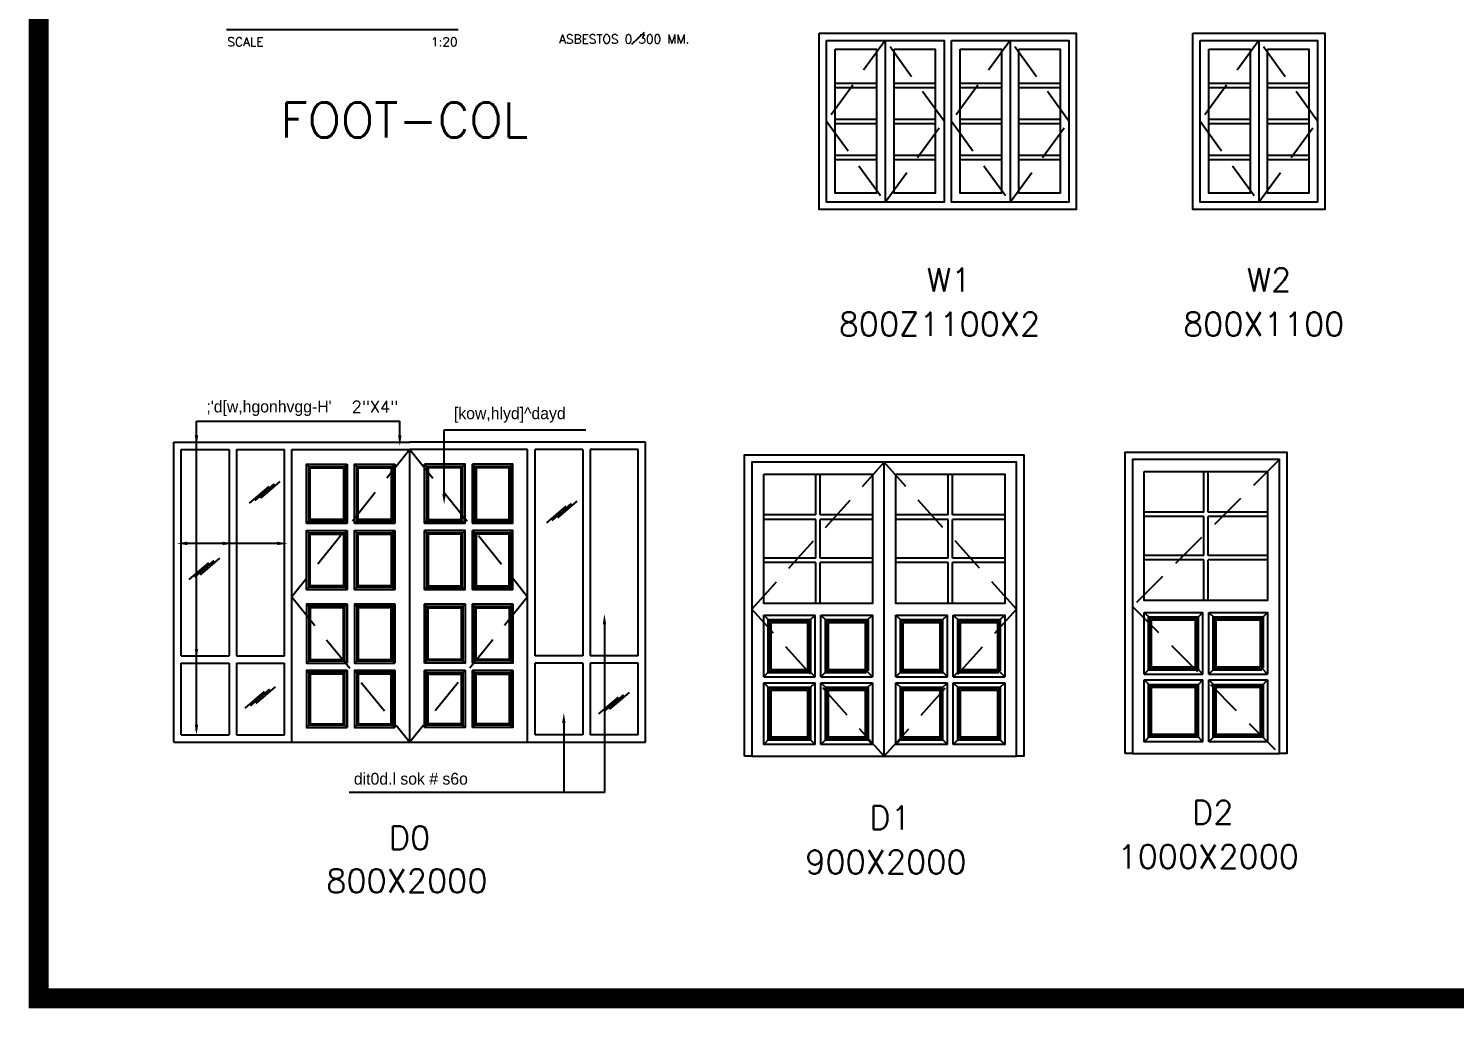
# Model space of a CAD drawing. Header units: inches. Extents: x -2548 to -2391, y 2200 to 2352.
# Drawn here: x -2472.61 to -2462.91, y 2314.17 to 2320.84 of the extents above; entities that cross this region are included whole.
import ezdxf

# ---------------------------------------------------------------- set-up
doc = ezdxf.new("R2010")
doc.units = ezdxf.units.IN
doc.header["$MEASUREMENT"] = 0
doc.linetypes.add('HIDDEN', pattern=[0.375, 0.25, -0.125])
for name, color, linetype in [('1', 7, 'Continuous'), ('19', 4, 'Continuous'), ('2', 2, 'Continuous'), ('BEAMH', 2, 'HIDDEN'), ('DOOR', 9, 'Continuous'), ('LIS', 151, 'Continuous'), ('WALL', 4, 'Continuous')]:
    doc.layers.add(name, color=color, linetype=linetype)
doc.styles.add('GGG', font='THAICU.shx', dxfattribs={"height": 80})
doc.styles.add('ROMANS', font='romans', dxfattribs={"height": 0.1})

msp = doc.modelspace()

# ---------------------------------------------------------------- linework, layer by layer
at = {"layer": '1'}
for p, q in [((-2466.78099, 2320.75813), (-2466.78099, 2319.65813)), ((-2465.93099, 2320.75813), (-2465.93099, 2319.65813)), ((-2464.23928, 2320.75813), (-2464.23928, 2319.65813)), ((-2467.12099, 2320.46813), (-2466.84099, 2320.46813)), ((-2467.12099, 2320.43813), (-2466.84099, 2320.43813)), ((-2466.72099, 2320.46813), (-2466.44099, 2320.46813)), ((-2466.72099, 2320.43813), (-2466.44099, 2320.43813)), ((-2466.27099, 2320.46813), (-2465.99099, 2320.46813)), ((-2466.27099, 2320.43813), (-2465.99099, 2320.43813)), ((-2465.87099, 2320.46813), (-2465.59099, 2320.46813)), ((-2465.87099, 2320.43813), (-2465.59099, 2320.43813)), ((-2464.57928, 2320.46813), (-2464.29928, 2320.46813)), ((-2464.57928, 2320.43813), (-2464.29928, 2320.43813)), ((-2464.17928, 2320.46813), (-2463.89928, 2320.46813)), ((-2464.17928, 2320.43813), (-2463.89928, 2320.43813)), ((-2467.12099, 2320.22313), (-2466.84099, 2320.22313)), ((-2466.72099, 2320.22313), (-2466.44099, 2320.22313)), ((-2466.27099, 2320.22313), (-2465.99099, 2320.22313)), ((-2465.87099, 2320.22313), (-2465.59099, 2320.22313)), ((-2464.57928, 2320.22313), (-2464.29928, 2320.22313)), ((-2464.17928, 2320.22313), (-2463.89928, 2320.22313)), ((-2467.12099, 2320.19313), (-2466.84099, 2320.19313)), ((-2466.72099, 2320.19313), (-2466.44099, 2320.19313)), ((-2466.27099, 2320.19313), (-2465.99099, 2320.19313)), ((-2465.87099, 2320.19313), (-2465.59099, 2320.19313)), ((-2464.57928, 2320.19313), (-2464.29928, 2320.19313)), ((-2464.17928, 2320.19313), (-2463.89928, 2320.19313)), ((-2467.12099, 2319.97813), (-2466.84099, 2319.97813)), ((-2467.12099, 2319.94813), (-2466.84099, 2319.94813)), ((-2466.72099, 2319.97813), (-2466.44099, 2319.97813)), ((-2466.72099, 2319.94813), (-2466.44099, 2319.94813)), ((-2466.27099, 2319.97813), (-2465.99099, 2319.97813)), ((-2466.27099, 2319.94813), (-2465.99099, 2319.94813)), ((-2465.87099, 2319.97813), (-2465.59099, 2319.97813)), ((-2465.87099, 2319.94813), (-2465.59099, 2319.94813)), ((-2464.57928, 2319.97813), (-2464.29928, 2319.97813)), ((-2464.57928, 2319.94813), (-2464.29928, 2319.94813)), ((-2464.17928, 2319.97813), (-2463.89928, 2319.97813)), ((-2464.17928, 2319.94813), (-2463.89928, 2319.94813)), ((-2466.78811, 2315.88683), (-2466.78811, 2317.88683)), ((-2467.25311, 2317.52849), (-2467.25311, 2317.80683)), ((-2467.22311, 2317.52849), (-2467.22311, 2317.80683)), ((-2466.35311, 2317.52849), (-2466.35311, 2317.80683)), ((-2466.32311, 2317.52849), (-2466.32311, 2317.80683)), ((-2464.61456, 2317.54705), (-2464.61456, 2317.82539)), ((-2464.58456, 2317.54705), (-2464.58456, 2317.82539)), ((-2467.25311, 2317.52849), (-2467.60811, 2317.52849)), ((-2467.25311, 2317.49849), (-2467.60811, 2317.49849)), ((-2467.25311, 2317.23516), (-2467.25311, 2317.49849)), ((-2466.86811, 2317.52849), (-2467.22311, 2317.52849)), ((-2466.86811, 2317.49849), (-2467.22311, 2317.49849)), ((-2467.22311, 2317.23516), (-2467.22311, 2317.49849)), ((-2466.35311, 2317.52849), (-2466.70811, 2317.52849)), ((-2466.35311, 2317.49849), (-2466.70811, 2317.49849)), ((-2466.35311, 2317.23516), (-2466.35311, 2317.49849)), ((-2465.96811, 2317.52849), (-2466.32311, 2317.52849)), ((-2465.96811, 2317.49849), (-2466.32311, 2317.49849)), ((-2466.32311, 2317.23516), (-2466.32311, 2317.49849)), ((-2464.61456, 2317.54705), (-2465.01956, 2317.54705)), ((-2464.61456, 2317.51705), (-2465.01956, 2317.51705)), ((-2464.61456, 2317.25372), (-2464.61456, 2317.51705)), ((-2464.17956, 2317.54705), (-2464.58456, 2317.54705)), ((-2464.17956, 2317.51705), (-2464.58456, 2317.51705)), ((-2464.58456, 2317.25372), (-2464.58456, 2317.51705)), ((-2467.25311, 2317.23516), (-2467.60811, 2317.23516)), ((-2467.25311, 2317.20516), (-2467.60811, 2317.20516)), ((-2467.25311, 2316.92683), (-2467.25311, 2317.20516)), ((-2466.86811, 2317.23516), (-2467.22311, 2317.23516)), ((-2466.86811, 2317.20516), (-2467.22311, 2317.20516)), ((-2467.22311, 2316.92683), (-2467.22311, 2317.20516)), ((-2466.35311, 2317.23516), (-2466.70811, 2317.23516)), ((-2466.35311, 2317.20516), (-2466.70811, 2317.20516)), ((-2466.35311, 2316.92683), (-2466.35311, 2317.20516)), ((-2465.96811, 2317.23516), (-2466.32311, 2317.23516)), ((-2466.32311, 2316.92683), (-2466.32311, 2317.20516)), ((-2465.96811, 2317.20516), (-2466.32311, 2317.20516)), ((-2464.61456, 2317.25372), (-2465.01956, 2317.25372)), ((-2464.61456, 2317.22372), (-2465.01956, 2317.22372)), ((-2464.61456, 2316.94539), (-2464.61456, 2317.22372)), ((-2464.17956, 2317.25372), (-2464.58456, 2317.25372)), ((-2464.17956, 2317.22372), (-2464.58456, 2317.22372)), ((-2464.58456, 2316.94539), (-2464.58456, 2317.22372)), ((-2467.60811, 2316.84683), (-2467.56811, 2316.80683)), ((-2467.25811, 2316.84683), (-2467.29811, 2316.80683)), ((-2467.28811, 2316.45683), (-2467.28811, 2316.81683)), ((-2467.25811, 2316.42683), (-2467.25811, 2316.84683)), ((-2467.21811, 2316.42683), (-2467.21811, 2316.84683)), ((-2467.21811, 2316.84683), (-2467.17811, 2316.80683)), ((-2467.18811, 2316.45683), (-2467.18811, 2316.81683)), ((-2466.86811, 2316.84683), (-2466.90811, 2316.80683)), ((-2466.70811, 2316.84683), (-2466.66811, 2316.80683)), ((-2466.35811, 2316.84683), (-2466.39811, 2316.80683)), ((-2466.38811, 2316.45683), (-2466.38811, 2316.81683)), ((-2466.35811, 2316.42683), (-2466.35811, 2316.84683)), ((-2466.31811, 2316.42683), (-2466.31811, 2316.84683)), ((-2466.31811, 2316.84683), (-2466.27811, 2316.80683)), ((-2466.28811, 2316.45683), (-2466.28811, 2316.81683)), ((-2465.96811, 2316.84683), (-2466.00811, 2316.80683)), ((-2465.01956, 2316.86539), (-2464.97956, 2316.82539)), ((-2464.61956, 2316.86539), (-2464.65956, 2316.82539)), ((-2464.65956, 2316.48539), (-2464.65956, 2316.82539)), ((-2464.64956, 2316.47539), (-2464.64956, 2316.83539)), ((-2464.61956, 2316.44539), (-2464.61956, 2316.86539)), ((-2464.57956, 2316.86539), (-2464.53956, 2316.82539)), ((-2464.57956, 2316.44539), (-2464.57956, 2316.86539)), ((-2464.54956, 2316.47539), (-2464.54956, 2316.83539)), ((-2464.53956, 2316.48539), (-2464.53956, 2316.82539)), ((-2464.17956, 2316.86539), (-2464.21956, 2316.82539)), ((-2467.30811, 2316.47683), (-2467.30811, 2316.79683)), ((-2467.29811, 2316.46683), (-2467.29811, 2316.80683)), ((-2467.17811, 2316.46683), (-2467.17811, 2316.80683)), ((-2467.16811, 2316.47683), (-2467.16811, 2316.79683)), ((-2466.40811, 2316.47683), (-2466.40811, 2316.79683)), ((-2466.39811, 2316.46683), (-2466.39811, 2316.80683)), ((-2466.27811, 2316.46683), (-2466.27811, 2316.80683)), ((-2466.26811, 2316.47683), (-2466.26811, 2316.79683)), ((-2464.66956, 2316.49539), (-2464.66956, 2316.81539)), ((-2464.52956, 2316.49539), (-2464.52956, 2316.81539)), ((-2467.60811, 2316.42683), (-2467.56811, 2316.46683)), ((-2467.57811, 2316.45683), (-2467.28811, 2316.45683)), ((-2467.56811, 2316.46683), (-2467.29811, 2316.46683)), ((-2467.55811, 2316.47683), (-2467.30811, 2316.47683)), ((-2467.25811, 2316.42683), (-2467.29811, 2316.46683)), ((-2467.21811, 2316.42683), (-2467.17811, 2316.46683)), ((-2467.18811, 2316.45683), (-2466.90811, 2316.45683)), ((-2467.17811, 2316.46683), (-2466.90811, 2316.46683)), ((-2467.16811, 2316.47683), (-2466.91811, 2316.47683)), ((-2466.86811, 2316.42683), (-2466.90811, 2316.46683)), ((-2466.70811, 2316.42683), (-2466.66811, 2316.46683)), ((-2466.67811, 2316.45683), (-2466.38811, 2316.45683)), ((-2466.66811, 2316.46683), (-2466.39811, 2316.46683)), ((-2466.65811, 2316.47683), (-2466.40811, 2316.47683)), ((-2466.35811, 2316.42683), (-2466.39811, 2316.46683)), ((-2466.31811, 2316.42683), (-2466.27811, 2316.46683)), ((-2466.28811, 2316.45683), (-2466.00811, 2316.45683)), ((-2466.27811, 2316.46683), (-2466.00811, 2316.46683)), ((-2466.26811, 2316.47683), (-2466.01811, 2316.47683)), ((-2465.96811, 2316.42683), (-2466.00811, 2316.46683)), ((-2465.01956, 2316.44539), (-2464.97956, 2316.48539)), ((-2465.01956, 2316.44539), (-2464.61956, 2316.44539)), ((-2464.98956, 2316.47539), (-2464.64956, 2316.47539)), ((-2464.97956, 2316.48539), (-2464.65956, 2316.48539)), ((-2464.96956, 2316.49539), (-2464.66956, 2316.49539)), ((-2464.61956, 2316.44539), (-2464.65956, 2316.48539)), ((-2464.57956, 2316.44539), (-2464.53956, 2316.48539)), ((-2464.57956, 2316.44539), (-2464.17956, 2316.44539)), ((-2464.54956, 2316.47539), (-2464.21956, 2316.47539)), ((-2464.53956, 2316.48539), (-2464.21956, 2316.48539)), ((-2464.52956, 2316.49539), (-2464.22956, 2316.49539)), ((-2464.17956, 2316.44539), (-2464.21956, 2316.48539)), ((-2467.60811, 2316.42683), (-2467.25811, 2316.42683)), ((-2467.60811, 2316.38683), (-2467.56811, 2316.34683)), ((-2467.60811, 2316.38683), (-2467.25811, 2316.38683)), ((-2467.57811, 2316.35683), (-2467.28811, 2316.35683)), ((-2467.56811, 2316.34683), (-2467.29811, 2316.34683)), ((-2467.55811, 2316.33683), (-2467.30811, 2316.33683)), ((-2467.30811, 2316.01683), (-2467.30811, 2316.33683)), ((-2467.25811, 2316.38683), (-2467.29811, 2316.34683)), ((-2467.29811, 2316.00683), (-2467.29811, 2316.34683)), ((-2467.28811, 2315.99683), (-2467.28811, 2316.35683)), ((-2467.25811, 2315.96683), (-2467.25811, 2316.38683)), ((-2467.21811, 2316.42683), (-2466.86811, 2316.42683)), ((-2467.21811, 2316.38683), (-2467.17811, 2316.34683)), ((-2467.21811, 2315.96683), (-2467.21811, 2316.38683)), ((-2467.21811, 2316.38683), (-2466.86811, 2316.38683)), ((-2467.18811, 2315.99683), (-2467.18811, 2316.35683)), ((-2467.18811, 2316.35683), (-2466.89811, 2316.35683)), ((-2467.17811, 2316.00683), (-2467.17811, 2316.34683)), ((-2467.17811, 2316.34683), (-2466.90811, 2316.34683)), ((-2467.16811, 2316.01683), (-2467.16811, 2316.33683)), ((-2467.16811, 2316.33683), (-2466.91811, 2316.33683)), ((-2466.86811, 2316.38683), (-2466.90811, 2316.34683)), ((-2466.70811, 2316.42683), (-2466.35811, 2316.42683)), ((-2466.70811, 2316.38683), (-2466.35811, 2316.38683)), ((-2466.70811, 2316.38683), (-2466.66811, 2316.34683)), ((-2466.67811, 2316.35683), (-2466.38811, 2316.35683)), ((-2466.66811, 2316.34683), (-2466.39811, 2316.34683)), ((-2466.65811, 2316.33683), (-2466.40811, 2316.33683)), ((-2466.40811, 2316.01683), (-2466.40811, 2316.33683)), ((-2466.35811, 2316.38683), (-2466.39811, 2316.34683)), ((-2466.39811, 2316.00683), (-2466.39811, 2316.34683)), ((-2466.38811, 2315.99683), (-2466.38811, 2316.35683)), ((-2466.35811, 2315.96683), (-2466.35811, 2316.38683)), ((-2466.31811, 2316.42683), (-2465.96811, 2316.42683)), ((-2466.31811, 2315.96683), (-2466.31811, 2316.38683)), ((-2466.31811, 2316.38683), (-2465.96811, 2316.38683)), ((-2466.31811, 2316.38683), (-2466.27811, 2316.34683)), ((-2466.28811, 2315.99683), (-2466.28811, 2316.35683)), ((-2466.28811, 2316.35683), (-2465.99811, 2316.35683)), ((-2466.27811, 2316.34683), (-2466.00811, 2316.34683)), ((-2466.27811, 2316.00683), (-2466.27811, 2316.34683)), ((-2466.26811, 2316.33683), (-2466.01811, 2316.33683)), ((-2466.26811, 2316.01683), (-2466.26811, 2316.33683)), ((-2465.96811, 2316.38683), (-2466.00811, 2316.34683)), ((-2465.01956, 2316.40539), (-2464.97956, 2316.36539)), ((-2465.01956, 2316.40539), (-2464.61956, 2316.40539)), ((-2464.98956, 2316.37539), (-2464.64956, 2316.37539)), ((-2464.97956, 2316.36539), (-2464.65956, 2316.36539)), ((-2464.96956, 2316.35539), (-2464.66956, 2316.35539)), ((-2464.66956, 2316.03539), (-2464.66956, 2316.35539)), ((-2464.61956, 2316.40539), (-2464.65956, 2316.36539)), ((-2464.65956, 2316.02539), (-2464.65956, 2316.36539)), ((-2464.64956, 2316.01539), (-2464.64956, 2316.37539)), ((-2464.61956, 2315.98539), (-2464.61956, 2316.40539)), ((-2464.57956, 2316.40539), (-2464.17956, 2316.40539)), ((-2464.57956, 2316.40539), (-2464.53956, 2316.36539)), ((-2464.57956, 2315.98539), (-2464.57956, 2316.40539)), ((-2464.54956, 2316.37539), (-2464.20956, 2316.37539)), ((-2464.54956, 2316.01539), (-2464.54956, 2316.37539)), ((-2464.53956, 2316.36539), (-2464.21956, 2316.36539)), ((-2464.53956, 2316.02539), (-2464.53956, 2316.36539)), ((-2464.52956, 2316.35539), (-2464.22956, 2316.35539)), ((-2464.52956, 2316.03539), (-2464.52956, 2316.35539)), ((-2464.17956, 2316.40539), (-2464.21956, 2316.36539)), ((-2471.62055, 2315.98252), (-2468.4116, 2315.98252)), ((-2467.60811, 2315.96683), (-2467.56811, 2316.00683)), ((-2467.25811, 2315.96683), (-2467.29811, 2316.00683)), ((-2467.21811, 2315.96683), (-2467.17811, 2316.00683)), ((-2466.86811, 2315.96683), (-2466.90811, 2316.00683)), ((-2466.70811, 2315.96683), (-2466.66811, 2316.00683)), ((-2466.35811, 2315.96683), (-2466.39811, 2316.00683)), ((-2466.31811, 2315.96683), (-2466.27811, 2316.00683)), ((-2465.96811, 2315.96683), (-2466.00811, 2316.00683)), ((-2465.01956, 2315.98539), (-2464.97956, 2316.02539)), ((-2464.61956, 2315.98539), (-2464.65956, 2316.02539)), ((-2464.57956, 2315.98539), (-2464.53956, 2316.02539)), ((-2464.17956, 2315.98539), (-2464.21956, 2316.02539)), ((-2467.68811, 2315.88683), (-2465.88811, 2315.88683)), ((-2465.09956, 2315.90539), (-2464.09956, 2315.90539))]:
    msp.add_line(p, q, dxfattribs=at)
at = {"layer": '1', "linetype": 'HIDDEN'}
for points in [[(-2466.78099, 2320.75813), (-2467.18099, 2320.20813), (-2466.78099, 2319.65813), (-2466.38099, 2320.20813)], [(-2465.93099, 2320.75813), (-2466.33099, 2320.20813), (-2465.93099, 2319.65813), (-2465.53099, 2320.20813)], [(-2464.23928, 2320.75813), (-2464.63928, 2320.20813), (-2464.23928, 2319.65813), (-2463.83928, 2320.20813)]]:
    msp.add_lwpolyline(points, close=True, dxfattribs=at)
at = {"layer": '1'}
for points in [[(-2467.12099, 2320.69813), (-2466.84099, 2320.69813), (-2466.84099, 2319.71813), (-2467.12099, 2319.71813)], [(-2466.72099, 2320.69813), (-2466.44099, 2320.69813), (-2466.44099, 2319.71813), (-2466.72099, 2319.71813)], [(-2466.27099, 2320.69813), (-2465.99099, 2320.69813), (-2465.99099, 2319.71813), (-2466.27099, 2319.71813)], [(-2465.87099, 2320.69813), (-2465.59099, 2320.69813), (-2465.59099, 2319.71813), (-2465.87099, 2319.71813)], [(-2464.57928, 2320.69813), (-2464.29928, 2320.69813), (-2464.29928, 2319.71813), (-2464.57928, 2319.71813)], [(-2464.17928, 2320.69813), (-2463.89928, 2320.69813), (-2463.89928, 2319.71813), (-2464.17928, 2319.71813)], [(-2467.60811, 2317.80683), (-2466.86811, 2317.80683), (-2466.86811, 2316.92683), (-2467.60811, 2316.92683)], [(-2466.70811, 2317.80683), (-2465.96811, 2317.80683), (-2465.96811, 2316.92683), (-2466.70811, 2316.92683)], [(-2465.01956, 2317.82539), (-2464.17956, 2317.82539), (-2464.17956, 2316.94539), (-2465.01956, 2316.94539)]]:
    msp.add_lwpolyline(points, close=True, dxfattribs=at)
at = {"layer": '1', "linetype": 'HIDDEN'}
for points in [[(-2466.78811, 2315.88683), (-2467.68811, 2316.88683), (-2466.78811, 2317.88683)], [(-2466.78811, 2315.88683), (-2465.88811, 2316.88683), (-2466.78811, 2317.88683)], [(-2464.09956, 2317.90539), (-2465.09956, 2316.90539), (-2464.09956, 2315.90539)]]:
    msp.add_lwpolyline(points, dxfattribs=at)
at = {"layer": '1'}
for points in [[(-2467.60811, 2316.42683), (-2467.60811, 2316.84683)], [(-2467.60811, 2316.84683), (-2467.25811, 2316.84683)], [(-2467.57811, 2316.45683), (-2467.57811, 2316.81683)], [(-2467.57811, 2316.81683), (-2467.28811, 2316.81683)], [(-2467.21811, 2316.84683), (-2466.86811, 2316.84683), (-2466.86811, 2316.42683)], [(-2467.18811, 2316.81683), (-2466.89811, 2316.81683), (-2466.89811, 2316.46683)], [(-2466.70811, 2316.84683), (-2466.35811, 2316.84683)], [(-2466.70811, 2316.42683), (-2466.70811, 2316.84683)], [(-2466.67811, 2316.81683), (-2466.38811, 2316.81683)], [(-2466.67811, 2316.45683), (-2466.67811, 2316.81683)], [(-2466.31811, 2316.84683), (-2465.96811, 2316.84683), (-2465.96811, 2316.42683)], [(-2466.28811, 2316.81683), (-2465.99811, 2316.81683), (-2465.99811, 2316.46683)], [(-2465.01956, 2316.44539), (-2465.01956, 2316.86539)], [(-2465.01956, 2316.86539), (-2464.61956, 2316.86539)], [(-2464.98956, 2316.47539), (-2464.98956, 2316.83539)], [(-2464.98956, 2316.83539), (-2464.64956, 2316.83539)], [(-2464.97956, 2316.48539), (-2464.97956, 2316.82539)], [(-2464.97956, 2316.82539), (-2464.65956, 2316.82539)], [(-2464.57956, 2316.86539), (-2464.17956, 2316.86539), (-2464.17956, 2316.44539)], [(-2464.54956, 2316.83539), (-2464.20956, 2316.83539), (-2464.20956, 2316.48539)], [(-2464.53956, 2316.82539), (-2464.21956, 2316.82539), (-2464.21956, 2316.48539)], [(-2467.56811, 2316.46683), (-2467.56811, 2316.80683)], [(-2467.56811, 2316.80683), (-2467.29811, 2316.80683)], [(-2467.55811, 2316.47683), (-2467.55811, 2316.79683)], [(-2467.55811, 2316.79683), (-2467.30811, 2316.79683)], [(-2467.17811, 2316.80683), (-2466.90811, 2316.80683), (-2466.90811, 2316.46683)], [(-2467.16811, 2316.79683), (-2466.91811, 2316.79683), (-2466.91811, 2316.47683)], [(-2466.66811, 2316.80683), (-2466.39811, 2316.80683)], [(-2466.66811, 2316.46683), (-2466.66811, 2316.80683)], [(-2466.65811, 2316.79683), (-2466.40811, 2316.79683)], [(-2466.65811, 2316.47683), (-2466.65811, 2316.79683)], [(-2466.27811, 2316.80683), (-2466.00811, 2316.80683), (-2466.00811, 2316.46683)], [(-2466.26811, 2316.79683), (-2466.01811, 2316.79683), (-2466.01811, 2316.47683)], [(-2464.96956, 2316.81539), (-2464.66956, 2316.81539)], [(-2464.96956, 2316.49539), (-2464.96956, 2316.81539)], [(-2464.52956, 2316.81539), (-2464.22956, 2316.81539), (-2464.22956, 2316.49539)], [(-2467.25811, 2315.96683), (-2467.60811, 2315.96683), (-2467.60811, 2316.38683)], [(-2467.28811, 2315.99683), (-2467.57811, 2315.99683), (-2467.57811, 2316.35683)], [(-2467.29811, 2316.00683), (-2467.56811, 2316.00683), (-2467.56811, 2316.34683)], [(-2467.30811, 2316.01683), (-2467.55811, 2316.01683), (-2467.55811, 2316.33683)], [(-2466.86811, 2316.38683), (-2466.86811, 2315.96683), (-2467.21811, 2315.96683)], [(-2466.89811, 2316.35683), (-2466.89811, 2315.99683), (-2467.18811, 2315.99683)], [(-2466.90811, 2316.34683), (-2466.90811, 2316.00683), (-2467.17811, 2316.00683)], [(-2466.91811, 2316.33683), (-2466.91811, 2316.01683), (-2467.16811, 2316.01683)], [(-2466.35811, 2315.96683), (-2466.70811, 2315.96683), (-2466.70811, 2316.38683)], [(-2466.38811, 2315.99683), (-2466.67811, 2315.99683), (-2466.67811, 2316.35683)], [(-2466.39811, 2316.00683), (-2466.66811, 2316.00683), (-2466.66811, 2316.34683)], [(-2466.40811, 2316.01683), (-2466.65811, 2316.01683), (-2466.65811, 2316.33683)], [(-2465.96811, 2316.38683), (-2465.96811, 2315.96683), (-2466.31811, 2315.96683)], [(-2465.99811, 2316.35683), (-2465.99811, 2315.99683), (-2466.28811, 2315.99683)], [(-2466.00811, 2316.34683), (-2466.00811, 2316.00683), (-2466.27811, 2316.00683)], [(-2466.01811, 2316.33683), (-2466.01811, 2316.01683), (-2466.26811, 2316.01683)], [(-2464.61956, 2315.98539), (-2465.01956, 2315.98539), (-2465.01956, 2316.40539)], [(-2464.64956, 2316.01539), (-2464.98956, 2316.01539), (-2464.98956, 2316.37539)], [(-2464.65956, 2316.02539), (-2464.97956, 2316.02539), (-2464.97956, 2316.36539)], [(-2464.66956, 2316.03539), (-2464.96956, 2316.03539), (-2464.96956, 2316.35539)], [(-2464.17956, 2316.40539), (-2464.17956, 2315.98539), (-2464.57956, 2315.98539)], [(-2464.20956, 2316.37539), (-2464.20956, 2316.01539), (-2464.54956, 2316.01539)], [(-2464.21956, 2316.36539), (-2464.21956, 2316.02539), (-2464.53956, 2316.02539)], [(-2464.22956, 2316.35539), (-2464.22956, 2316.03539), (-2464.52956, 2316.03539)]]:
    msp.add_lwpolyline(points, dxfattribs=at)
at = {"layer": '2'}
for points in [[(-2467.23099, 2320.80813), (-2465.48099, 2320.80813), (-2465.48099, 2319.60813), (-2467.23099, 2319.60813)], [(-2464.68928, 2320.80813), (-2463.78928, 2320.80813), (-2463.78928, 2319.60813), (-2464.68928, 2319.60813)], [(-2467.18099, 2320.75813), (-2466.38099, 2320.75813), (-2466.38099, 2319.65813), (-2467.18099, 2319.65813)], [(-2466.33099, 2320.75813), (-2465.53099, 2320.75813), (-2465.53099, 2319.65813), (-2466.33099, 2319.65813)], [(-2464.63928, 2320.75813), (-2463.83928, 2320.75813), (-2463.83928, 2319.65813), (-2464.63928, 2319.65813)], [(-2467.73811, 2315.88683), (-2467.73811, 2317.93683), (-2465.83811, 2317.93683), (-2465.83811, 2315.88683), (-2465.88811, 2315.88683), (-2465.88811, 2317.88683), (-2467.68811, 2317.88683), (-2467.68811, 2315.88683)], [(-2465.14956, 2315.90539), (-2465.14956, 2317.95539), (-2464.04956, 2317.95539), (-2464.04956, 2315.90539), (-2464.09956, 2315.90539), (-2464.09956, 2317.90539), (-2465.09956, 2317.90539), (-2465.09956, 2315.90539)]]:
    msp.add_lwpolyline(points, close=True, dxfattribs=at)
for points in [[(-2471.62055, 2318.02371), (-2470.01608, 2318.02371)], [(-2471.62055, 2315.98252), (-2471.62055, 2318.02371)], [(-2468.4116, 2318.02371), (-2470.01608, 2318.02371)], [(-2468.4116, 2315.98252), (-2468.4116, 2318.02371)], [(-2471.57041, 2317.97357), (-2471.2445, 2317.97357)], [(-2471.57041, 2316.56965), (-2471.57041, 2317.97357)], [(-2471.2445, 2317.97357), (-2471.2445, 2316.56965)], [(-2471.19436, 2317.97357), (-2470.86845, 2317.97357)], [(-2471.19436, 2317.97357), (-2471.19436, 2316.56965)], [(-2470.86845, 2316.56965), (-2470.86845, 2317.97357)], [(-2470.81831, 2317.97357), (-2470.01608, 2317.97357)], [(-2470.81831, 2315.98252), (-2470.81831, 2317.97357)], [(-2469.21384, 2317.97357), (-2470.01608, 2317.97357)], [(-2469.21384, 2315.98252), (-2469.21384, 2317.97357)], [(-2468.83779, 2317.97357), (-2469.1637, 2317.97357)], [(-2469.1637, 2316.56965), (-2469.1637, 2317.97357)], [(-2468.83779, 2317.97357), (-2468.83779, 2316.56965)], [(-2468.46174, 2317.97357), (-2468.78765, 2317.97357)], [(-2468.78765, 2317.97357), (-2468.78765, 2316.56965)], [(-2468.46174, 2316.56965), (-2468.46174, 2317.97357)], [(-2471.57041, 2316.56965), (-2471.2445, 2316.56965)], [(-2471.19436, 2316.56965), (-2470.86845, 2316.56965)], [(-2468.83779, 2316.56965), (-2469.1637, 2316.56965)], [(-2468.46174, 2316.56965), (-2468.78765, 2316.56965)], [(-2471.57041, 2316.51951), (-2471.2445, 2316.51951)], [(-2471.57041, 2316.03252), (-2471.57041, 2316.51951)], [(-2471.2445, 2316.51951), (-2471.2445, 2316.03252)], [(-2471.19436, 2316.51951), (-2470.86845, 2316.51951)], [(-2471.19436, 2316.51951), (-2471.19436, 2316.03252)], [(-2470.86845, 2316.03252), (-2470.86845, 2316.51951)], [(-2468.83779, 2316.51951), (-2469.1637, 2316.51951)], [(-2469.1637, 2316.03252), (-2469.1637, 2316.51951)], [(-2468.83779, 2316.51951), (-2468.83779, 2316.03252)], [(-2468.78765, 2316.51951), (-2468.78765, 2316.03252)], [(-2468.46174, 2316.51951), (-2468.78765, 2316.51951)], [(-2468.46174, 2316.03252), (-2468.46174, 2316.51951)], [(-2471.57041, 2316.03252), (-2471.2445, 2316.03252)], [(-2471.19436, 2316.03252), (-2470.86845, 2316.03252)], [(-2468.83779, 2316.03252), (-2469.1637, 2316.03252)], [(-2468.46174, 2316.03252), (-2468.78765, 2316.03252)]]:
    msp.add_lwpolyline(points, dxfattribs=at)
at = {"layer": 'BEAMH', "color": 8}
for points in [[(-2470.01608, 2317.97357), (-2470.81831, 2316.97077), (-2470.01608, 2315.98252)], [(-2470.01608, 2317.97357), (-2469.21384, 2316.97077), (-2470.01608, 2315.98252)]]:
    msp.add_lwpolyline(points, dxfattribs=at)
at = {"layer": 'DOOR', "color": 8}
for p, q in [((-2471.46688, 2318.16634), (-2470.08359, 2318.16634)), ((-2471.46688, 2316.05951), (-2471.46688, 2318.16634)), ((-2470.08359, 2318.06946), (-2470.08359, 2318.16634)), ((-2469.7821, 2317.67076), (-2469.7821, 2318.10863)), ((-2469.7821, 2318.10863), (-2468.81853, 2318.10863)), ((-2470.91637, 2317.33471), (-2471.57216, 2317.33471)), ((-2468.69143, 2316.78456), (-2468.69143, 2315.64002)), ((-2468.96794, 2316.11143), (-2468.96794, 2315.64002)), ((-2468.69143, 2315.64002), (-2470.42848, 2315.64002))]:
    msp.add_line(p, q, dxfattribs=at)
for points in [[(-2470.01608, 2315.98252), (-2470.01608, 2317.97357)], [(-2470.01608, 2315.98252), (-2470.01608, 2317.97357)], [(-2470.71803, 2317.87329), (-2470.44227, 2317.87329)], [(-2470.71803, 2317.47217), (-2470.71803, 2317.87329)], [(-2470.69296, 2317.84822), (-2470.71803, 2317.87329)], [(-2470.71803, 2317.47217), (-2470.71803, 2317.87329)], [(-2470.71803, 2317.87329), (-2470.44227, 2317.87329)], [(-2470.46734, 2317.84822), (-2470.44227, 2317.87329)], [(-2470.44227, 2317.47217), (-2470.44227, 2317.87329)], [(-2470.44227, 2317.47217), (-2470.44227, 2317.87329)], [(-2470.39213, 2317.87329), (-2470.11636, 2317.87329)], [(-2470.36706, 2317.84822), (-2470.39213, 2317.87329)], [(-2470.39213, 2317.87329), (-2470.11636, 2317.87329)], [(-2470.39213, 2317.47217), (-2470.39213, 2317.87329)], [(-2470.39213, 2317.47217), (-2470.39213, 2317.87329)], [(-2470.14143, 2317.84822), (-2470.11636, 2317.87329)], [(-2470.11636, 2317.47217), (-2470.11636, 2317.87329)], [(-2470.11636, 2317.47217), (-2470.11636, 2317.87329)], [(-2469.9158, 2317.47217), (-2469.9158, 2317.87329)], [(-2469.9158, 2317.47217), (-2469.9158, 2317.87329)], [(-2469.64003, 2317.87329), (-2469.9158, 2317.87329)], [(-2469.89073, 2317.84822), (-2469.9158, 2317.87329)], [(-2469.64003, 2317.87329), (-2469.9158, 2317.87329)], [(-2469.6651, 2317.84822), (-2469.64003, 2317.87329)], [(-2469.64003, 2317.47217), (-2469.64003, 2317.87329)], [(-2469.64003, 2317.47217), (-2469.64003, 2317.87329)], [(-2469.58989, 2317.47217), (-2469.58989, 2317.87329)], [(-2469.58989, 2317.47217), (-2469.58989, 2317.87329)], [(-2469.56482, 2317.84822), (-2469.58989, 2317.87329)], [(-2469.31412, 2317.87329), (-2469.58989, 2317.87329)], [(-2469.31412, 2317.87329), (-2469.58989, 2317.87329)], [(-2469.33919, 2317.84822), (-2469.31412, 2317.87329)], [(-2469.31412, 2317.47217), (-2469.31412, 2317.87329)], [(-2469.31412, 2317.47217), (-2469.31412, 2317.87329)], [(-2471.10523, 2317.60967), (-2470.97261, 2317.72327)], [(-2471.0684, 2317.62603), (-2470.93578, 2317.73963)], [(-2471.0302, 2317.64239), (-2470.89758, 2317.75599)], [(-2469.04755, 2317.49192), (-2468.91494, 2317.60552)], [(-2469.00935, 2317.50828), (-2468.87674, 2317.62188)], [(-2470.69296, 2317.49724), (-2470.71803, 2317.47217)], [(-2470.46734, 2317.49724), (-2470.44227, 2317.47217)], [(-2470.36706, 2317.49724), (-2470.39213, 2317.47217)], [(-2470.14143, 2317.49724), (-2470.11636, 2317.47217)], [(-2469.89073, 2317.49724), (-2469.9158, 2317.47217)], [(-2469.6651, 2317.49724), (-2469.64003, 2317.47217)], [(-2469.56482, 2317.49724), (-2469.58989, 2317.47217)], [(-2469.33919, 2317.49724), (-2469.31412, 2317.47217)], [(-2469.08439, 2317.47556), (-2468.95177, 2317.58916)], [(-2470.71803, 2317.47217), (-2470.44227, 2317.47217)], [(-2470.71803, 2317.47217), (-2470.44227, 2317.47217)], [(-2470.71803, 2317.42203), (-2470.44227, 2317.42203)], [(-2470.71803, 2317.02091), (-2470.71803, 2317.42203)], [(-2470.69296, 2317.39696), (-2470.71803, 2317.42203)], [(-2470.46734, 2317.39696), (-2470.44227, 2317.42203)], [(-2470.44227, 2317.02091), (-2470.44227, 2317.42203)], [(-2470.39213, 2317.47217), (-2470.11636, 2317.47217)], [(-2470.39213, 2317.47217), (-2470.11636, 2317.47217)], [(-2470.39213, 2317.42203), (-2470.11636, 2317.42203)], [(-2470.39213, 2317.42203), (-2470.11636, 2317.42203)], [(-2470.36706, 2317.39696), (-2470.39213, 2317.42203)], [(-2470.39213, 2317.02091), (-2470.39213, 2317.42203)], [(-2470.39213, 2317.02091), (-2470.39213, 2317.42203)], [(-2470.14143, 2317.39696), (-2470.11636, 2317.42203)], [(-2470.11636, 2317.02091), (-2470.11636, 2317.42203)], [(-2470.11636, 2317.02091), (-2470.11636, 2317.42203)], [(-2469.64003, 2317.47217), (-2469.9158, 2317.47217)], [(-2469.64003, 2317.47217), (-2469.9158, 2317.47217)], [(-2469.64003, 2317.42203), (-2469.9158, 2317.42203)], [(-2469.64003, 2317.42203), (-2469.9158, 2317.42203)], [(-2469.89073, 2317.39696), (-2469.9158, 2317.42203)], [(-2469.9158, 2317.02091), (-2469.9158, 2317.42203)], [(-2469.9158, 2317.02091), (-2469.9158, 2317.42203)], [(-2469.6651, 2317.39696), (-2469.64003, 2317.42203)], [(-2469.64003, 2317.02091), (-2469.64003, 2317.42203)], [(-2469.64003, 2317.02091), (-2469.64003, 2317.42203)], [(-2469.31412, 2317.47217), (-2469.58989, 2317.47217)], [(-2469.31412, 2317.47217), (-2469.58989, 2317.47217)], [(-2469.56482, 2317.39696), (-2469.58989, 2317.42203)], [(-2469.58989, 2317.02091), (-2469.58989, 2317.42203)], [(-2469.31412, 2317.42203), (-2469.58989, 2317.42203)], [(-2469.33919, 2317.39696), (-2469.31412, 2317.42203)], [(-2469.31412, 2317.02091), (-2469.31412, 2317.42203)], [(-2471.47888, 2317.10536), (-2471.34626, 2317.21896)], [(-2471.44068, 2317.12172), (-2471.30806, 2317.23532)], [(-2471.51572, 2317.089), (-2471.3831, 2317.2026)], [(-2470.69296, 2317.04598), (-2470.71803, 2317.02091)], [(-2470.71803, 2317.02091), (-2470.44227, 2317.02091)], [(-2470.46734, 2317.04598), (-2470.44227, 2317.02091)], [(-2470.36706, 2317.04598), (-2470.39213, 2317.02091)], [(-2470.39213, 2317.02091), (-2470.11636, 2317.02091)], [(-2470.39213, 2317.02091), (-2470.11636, 2317.02091)], [(-2470.14143, 2317.04598), (-2470.11636, 2317.02091)], [(-2469.89073, 2317.04598), (-2469.9158, 2317.02091)], [(-2469.64003, 2317.02091), (-2469.9158, 2317.02091)], [(-2469.64003, 2317.02091), (-2469.9158, 2317.02091)], [(-2469.6651, 2317.04598), (-2469.64003, 2317.02091)], [(-2469.56482, 2317.04598), (-2469.58989, 2317.02091)], [(-2469.31412, 2317.02091), (-2469.58989, 2317.02091)], [(-2469.33919, 2317.04598), (-2469.31412, 2317.02091)], [(-2470.71803, 2316.92063), (-2470.71803, 2316.51951)], [(-2470.71803, 2316.92063), (-2470.44227, 2316.92063)], [(-2470.69296, 2316.89556), (-2470.71803, 2316.92063)], [(-2470.46734, 2316.89556), (-2470.44227, 2316.92063)], [(-2470.44227, 2316.92063), (-2470.44227, 2316.51951)], [(-2470.39213, 2316.92063), (-2470.11636, 2316.92063)], [(-2470.36706, 2316.89556), (-2470.39213, 2316.92063)], [(-2470.39213, 2316.92063), (-2470.11636, 2316.92063)], [(-2470.39213, 2316.92063), (-2470.39213, 2316.51951)], [(-2470.39213, 2316.92063), (-2470.39213, 2316.51951)], [(-2470.14143, 2316.89556), (-2470.11636, 2316.92063)], [(-2470.11636, 2316.92063), (-2470.11636, 2316.51951)], [(-2470.11636, 2316.92063), (-2470.11636, 2316.51951)], [(-2469.64003, 2316.92063), (-2469.9158, 2316.92063)], [(-2469.89073, 2316.89556), (-2469.9158, 2316.92063)], [(-2469.64003, 2316.92063), (-2469.9158, 2316.92063)], [(-2469.9158, 2316.92063), (-2469.9158, 2316.51951)], [(-2469.9158, 2316.92063), (-2469.9158, 2316.51951)], [(-2469.6651, 2316.89556), (-2469.64003, 2316.92063)], [(-2469.64003, 2316.92063), (-2469.64003, 2316.51951)], [(-2469.64003, 2316.92063), (-2469.64003, 2316.51951)], [(-2469.56482, 2316.89556), (-2469.58989, 2316.92063)], [(-2469.58989, 2316.92063), (-2469.58989, 2316.51951)], [(-2469.31412, 2316.92063), (-2469.58989, 2316.92063)], [(-2469.33919, 2316.89556), (-2469.31412, 2316.92063)], [(-2469.31412, 2316.92063), (-2469.31412, 2316.51951)], [(-2470.69296, 2316.54458), (-2470.71803, 2316.51951)], [(-2470.46734, 2316.54458), (-2470.44227, 2316.51951)], [(-2470.36706, 2316.54458), (-2470.39213, 2316.51951)], [(-2470.14143, 2316.54458), (-2470.11636, 2316.51951)], [(-2469.89073, 2316.54458), (-2469.9158, 2316.51951)], [(-2469.6651, 2316.54458), (-2469.64003, 2316.51951)], [(-2469.56482, 2316.54458), (-2469.58989, 2316.51951)], [(-2469.33919, 2316.54458), (-2469.31412, 2316.51951)], [(-2470.71803, 2316.51951), (-2470.44227, 2316.51951)], [(-2470.71803, 2316.46937), (-2470.44227, 2316.46937)], [(-2470.71803, 2316.46937), (-2470.44227, 2316.46937)], [(-2470.69296, 2316.4443), (-2470.71803, 2316.46937)], [(-2470.71803, 2316.46937), (-2470.71803, 2316.0828)], [(-2470.71803, 2316.46937), (-2470.71803, 2316.0828)], [(-2470.46734, 2316.4443), (-2470.44227, 2316.46937)], [(-2470.44227, 2316.46937), (-2470.44227, 2316.0828)], [(-2470.44227, 2316.46937), (-2470.44227, 2316.0828)], [(-2470.39213, 2316.51951), (-2470.11636, 2316.51951)], [(-2470.39213, 2316.51951), (-2470.11636, 2316.51951)], [(-2470.39213, 2316.46937), (-2470.11636, 2316.46937)], [(-2470.36706, 2316.4443), (-2470.39213, 2316.46937)], [(-2470.39213, 2316.46937), (-2470.11636, 2316.46937)], [(-2470.39213, 2316.46937), (-2470.39213, 2316.0828)], [(-2470.39213, 2316.46937), (-2470.39213, 2316.0828)], [(-2470.14143, 2316.4443), (-2470.11636, 2316.46937)], [(-2470.11636, 2316.46937), (-2470.11636, 2316.0828)], [(-2470.11636, 2316.46937), (-2470.11636, 2316.0828)], [(-2469.64003, 2316.51951), (-2469.9158, 2316.51951)], [(-2469.64003, 2316.51951), (-2469.9158, 2316.51951)], [(-2469.9158, 2316.46937), (-2469.9158, 2316.0828)], [(-2469.9158, 2316.46937), (-2469.9158, 2316.0828)], [(-2469.64003, 2316.46937), (-2469.9158, 2316.46937)], [(-2469.89073, 2316.4443), (-2469.9158, 2316.46937)], [(-2469.64003, 2316.46937), (-2469.9158, 2316.46937)], [(-2469.6651, 2316.4443), (-2469.64003, 2316.46937)], [(-2469.64003, 2316.46937), (-2469.64003, 2316.0828)], [(-2469.64003, 2316.46937), (-2469.64003, 2316.0828)], [(-2469.31412, 2316.51951), (-2469.58989, 2316.51951)], [(-2469.58989, 2316.46937), (-2469.58989, 2316.0828)], [(-2469.58989, 2316.46937), (-2469.58989, 2316.0828)], [(-2469.56482, 2316.4443), (-2469.58989, 2316.46937)], [(-2469.31412, 2316.46937), (-2469.58989, 2316.46937)], [(-2469.31412, 2316.46937), (-2469.58989, 2316.46937)], [(-2469.33919, 2316.4443), (-2469.31412, 2316.46937)], [(-2469.31412, 2316.46937), (-2469.31412, 2316.0828)], [(-2469.31412, 2316.46937), (-2469.31412, 2316.0828)], [(-2471.09997, 2316.22968), (-2470.96736, 2316.34328)], [(-2471.06177, 2316.24604), (-2470.92916, 2316.35964)], [(-2471.13681, 2316.21332), (-2471.00419, 2316.32692)], [(-2468.72916, 2316.17388), (-2468.59654, 2316.28748)], [(-2468.69233, 2316.19024), (-2468.55971, 2316.30384)], [(-2468.65413, 2316.2066), (-2468.52151, 2316.3202)], [(-2470.69296, 2316.10787), (-2470.71803, 2316.0828)], [(-2470.71803, 2316.0828), (-2470.44227, 2316.0828)], [(-2470.71803, 2316.0828), (-2470.44227, 2316.0828)], [(-2470.46734, 2316.10787), (-2470.44227, 2316.0828)], [(-2470.36706, 2316.10787), (-2470.39213, 2316.0828)], [(-2470.39213, 2316.0828), (-2470.11636, 2316.0828)], [(-2470.39213, 2316.0828), (-2470.11636, 2316.0828)], [(-2470.14143, 2316.10787), (-2470.11636, 2316.0828)], [(-2469.89073, 2316.10787), (-2469.9158, 2316.0828)], [(-2469.64003, 2316.0828), (-2469.9158, 2316.0828)], [(-2469.64003, 2316.0828), (-2469.9158, 2316.0828)], [(-2469.6651, 2316.10787), (-2469.64003, 2316.0828)], [(-2469.56482, 2316.10787), (-2469.58989, 2316.0828)], [(-2469.31412, 2316.0828), (-2469.58989, 2316.0828)], [(-2469.31412, 2316.0828), (-2469.58989, 2316.0828)], [(-2469.33919, 2316.10787), (-2469.31412, 2316.0828)]]:
    msp.add_lwpolyline(points, dxfattribs=at)
for points in [[(-2470.44227, 2317.87329), (-2470.44227, 2317.47217), (-2470.71803, 2317.47217), (-2470.71803, 2317.87329)], [(-2470.45731, 2317.85825), (-2470.45731, 2317.48721), (-2470.70299, 2317.48721), (-2470.70299, 2317.85825)], [(-2470.46734, 2317.84822), (-2470.46734, 2317.49724), (-2470.69296, 2317.49724), (-2470.69296, 2317.84822)], [(-2470.11636, 2317.87329), (-2470.11636, 2317.47217), (-2470.39213, 2317.47217), (-2470.39213, 2317.87329)], [(-2470.1314, 2317.85825), (-2470.1314, 2317.48721), (-2470.37708, 2317.48721), (-2470.37708, 2317.85825)], [(-2470.14143, 2317.84822), (-2470.14143, 2317.49724), (-2470.36706, 2317.49724), (-2470.36706, 2317.84822)], [(-2469.9158, 2317.87329), (-2469.9158, 2317.47217), (-2469.64003, 2317.47217), (-2469.64003, 2317.87329)], [(-2469.90075, 2317.85825), (-2469.90075, 2317.48721), (-2469.65507, 2317.48721), (-2469.65507, 2317.85825)], [(-2469.89073, 2317.84822), (-2469.89073, 2317.49724), (-2469.6651, 2317.49724), (-2469.6651, 2317.84822)], [(-2469.58989, 2317.87329), (-2469.58989, 2317.47217), (-2469.31412, 2317.47217), (-2469.31412, 2317.87329)], [(-2469.57484, 2317.85825), (-2469.57484, 2317.48721), (-2469.32916, 2317.48721), (-2469.32916, 2317.85825)], [(-2469.56482, 2317.84822), (-2469.56482, 2317.49724), (-2469.33919, 2317.49724), (-2469.33919, 2317.84822)], [(-2470.44227, 2317.42203), (-2470.44227, 2317.02091), (-2470.71803, 2317.02091), (-2470.71803, 2317.42203)], [(-2470.45731, 2317.40699), (-2470.45731, 2317.03595), (-2470.70299, 2317.03595), (-2470.70299, 2317.40699)], [(-2470.11636, 2317.42203), (-2470.11636, 2317.02091), (-2470.39213, 2317.02091), (-2470.39213, 2317.42203)], [(-2470.1314, 2317.40699), (-2470.1314, 2317.03595), (-2470.37708, 2317.03595), (-2470.37708, 2317.40699)], [(-2469.9158, 2317.42203), (-2469.9158, 2317.02091), (-2469.64003, 2317.02091), (-2469.64003, 2317.42203)], [(-2469.90075, 2317.40699), (-2469.90075, 2317.03595), (-2469.65507, 2317.03595), (-2469.65507, 2317.40699)], [(-2469.58989, 2317.42203), (-2469.58989, 2317.02091), (-2469.31412, 2317.02091), (-2469.31412, 2317.42203)], [(-2469.57484, 2317.40699), (-2469.57484, 2317.03595), (-2469.32916, 2317.03595), (-2469.32916, 2317.40699)], [(-2470.46734, 2317.39696), (-2470.46734, 2317.04598), (-2470.69296, 2317.04598), (-2470.69296, 2317.39696)], [(-2470.14143, 2317.39696), (-2470.14143, 2317.04598), (-2470.36706, 2317.04598), (-2470.36706, 2317.39696)], [(-2469.89073, 2317.39696), (-2469.89073, 2317.04598), (-2469.6651, 2317.04598), (-2469.6651, 2317.39696)], [(-2469.56482, 2317.39696), (-2469.56482, 2317.04598), (-2469.33919, 2317.04598), (-2469.33919, 2317.39696)], [(-2470.44227, 2316.51951), (-2470.44227, 2316.92063), (-2470.71803, 2316.92063), (-2470.71803, 2316.51951)], [(-2470.11636, 2316.51951), (-2470.11636, 2316.92063), (-2470.39213, 2316.92063), (-2470.39213, 2316.51951)], [(-2469.9158, 2316.51951), (-2469.9158, 2316.92063), (-2469.64003, 2316.92063), (-2469.64003, 2316.51951)], [(-2469.58989, 2316.51951), (-2469.58989, 2316.92063), (-2469.31412, 2316.92063), (-2469.31412, 2316.51951)], [(-2470.45731, 2316.53455), (-2470.45731, 2316.90559), (-2470.70299, 2316.90559), (-2470.70299, 2316.53455)], [(-2470.46734, 2316.54458), (-2470.46734, 2316.89556), (-2470.69296, 2316.89556), (-2470.69296, 2316.54458)], [(-2470.1314, 2316.53455), (-2470.1314, 2316.90559), (-2470.37708, 2316.90559), (-2470.37708, 2316.53455)], [(-2470.14143, 2316.54458), (-2470.14143, 2316.89556), (-2470.36706, 2316.89556), (-2470.36706, 2316.54458)], [(-2469.90075, 2316.53455), (-2469.90075, 2316.90559), (-2469.65507, 2316.90559), (-2469.65507, 2316.53455)], [(-2469.89073, 2316.54458), (-2469.89073, 2316.89556), (-2469.6651, 2316.89556), (-2469.6651, 2316.54458)], [(-2469.57484, 2316.53455), (-2469.57484, 2316.90559), (-2469.32916, 2316.90559), (-2469.32916, 2316.53455)], [(-2469.56482, 2316.54458), (-2469.56482, 2316.89556), (-2469.33919, 2316.89556), (-2469.33919, 2316.54458)], [(-2470.44227, 2316.0828), (-2470.44227, 2316.46937), (-2470.71803, 2316.46937), (-2470.71803, 2316.0828)], [(-2470.45731, 2316.09784), (-2470.45731, 2316.45433), (-2470.70299, 2316.45433), (-2470.70299, 2316.09784)], [(-2470.46734, 2316.10787), (-2470.46734, 2316.4443), (-2470.69296, 2316.4443), (-2470.69296, 2316.10787)], [(-2470.11636, 2316.0828), (-2470.11636, 2316.46937), (-2470.39213, 2316.46937), (-2470.39213, 2316.0828)], [(-2470.1314, 2316.09784), (-2470.1314, 2316.45433), (-2470.37708, 2316.45433), (-2470.37708, 2316.09784)], [(-2470.14143, 2316.10787), (-2470.14143, 2316.4443), (-2470.36706, 2316.4443), (-2470.36706, 2316.10787)], [(-2469.9158, 2316.0828), (-2469.9158, 2316.46937), (-2469.64003, 2316.46937), (-2469.64003, 2316.0828)], [(-2469.90075, 2316.09784), (-2469.90075, 2316.45433), (-2469.65507, 2316.45433), (-2469.65507, 2316.09784)], [(-2469.89073, 2316.10787), (-2469.89073, 2316.4443), (-2469.6651, 2316.4443), (-2469.6651, 2316.10787)], [(-2469.58989, 2316.0828), (-2469.58989, 2316.46937), (-2469.31412, 2316.46937), (-2469.31412, 2316.0828)], [(-2469.57484, 2316.09784), (-2469.57484, 2316.45433), (-2469.32916, 2316.45433), (-2469.32916, 2316.09784)], [(-2469.56482, 2316.10787), (-2469.56482, 2316.4443), (-2469.33919, 2316.4443), (-2469.33919, 2316.10787)]]:
    msp.add_lwpolyline(points, close=True, dxfattribs=at)
for points in [[(-2471.45518, 2318.06946), (-2471.47858, 2318.06946), (-2471.46688, 2317.99926)], [(-2470.07189, 2318.06946), (-2470.09529, 2318.06946), (-2470.08359, 2317.99926)], [(-2469.7704, 2317.67076), (-2469.7938, 2317.67076), (-2469.7821, 2317.60056)], [(-2471.53026, 2317.34641), (-2471.53026, 2317.32301), (-2471.60046, 2317.33471)], [(-2471.28879, 2317.34641), (-2471.28879, 2317.32301), (-2471.2186, 2317.33471)], [(-2470.91637, 2317.34641), (-2470.91637, 2317.32301), (-2470.84617, 2317.33471)], [(-2468.70313, 2316.78456), (-2468.67973, 2316.78456), (-2468.69143, 2316.85475)], [(-2471.45518, 2316.61729), (-2471.47858, 2316.61729), (-2471.46688, 2316.5471)], [(-2468.97964, 2316.11143), (-2468.95624, 2316.11143), (-2468.96794, 2316.18163)], [(-2471.45518, 2316.10126), (-2471.47858, 2316.10126), (-2471.46688, 2316.03106)]]:
    msp.add_solid(points, dxfattribs=at)
at = {"layer": 'LIS', "color": 8, "const_width": 0.06859}
for points in [[(-2472.5754, 2351.85742), (-2418.46104, 2351.85742), (-2418.46104, 2314.20371), (-2472.5754, 2314.20371)], [(-2472.50681, 2351.78884), (-2418.52963, 2351.78884), (-2418.52963, 2314.27229), (-2472.50681, 2314.27229)]]:
    msp.add_lwpolyline(points, close=True, dxfattribs=at)
at = {"layer": 'WALL', "color": 2}
for points in [[(-2471.26354, 2320.83165), (-2469.68631, 2320.83165)], [(-2468.50547, 2320.73393), (-2468.41929, 2320.81552)]]:
    msp.add_lwpolyline(points, dxfattribs=at)

# ---------------------------------------------------------------- texts
at = {"layer": '19', "color": 3, "style": 'ROMANS'}
for s, height, p in [('FOOT-COL', 0.24, (-2470.89569, 2320.09675)), ('W1', 0.16, (-2466.49764, 2319.04932)), ('W2', 0.16, (-2464.32013, 2319.04932)), ('800Z1100X2', 0.16, (-2467.0979, 2318.74776)), ('800X1100', 0.16, (-2464.75499, 2318.74776)), ('D2', 0.16, (-2464.69309, 2315.42471)), ('D1', 0.16, (-2466.88823, 2315.38814)), ('D0', 0.16, (-2470.15775, 2315.25112)), ('1000X2000', 0.16, (-2465.20056, 2315.12316)), ('900X2000', 0.16, (-2467.32514, 2315.08658)), ('800X2000', 0.16, (-2470.58427, 2314.95784))]:
    msp.add_text(s, height=height, dxfattribs=at).set_placement(p)
at = {"layer": 'DOOR', "color": 2}
for s, height, style, p in [(";'d[w,hgonhvgg-H'", 0.0802239, 'GGG', (-2471.39949, 2318.22639)), ('2"X4"', 0.080224, 'ROMANS', (-2470.41158, 2318.22488)), ('[kow,hlyd]^ dayd', 0.0802239, 'GGG', (-2469.71529, 2318.18049)), ('dit0d.l sok # s6o', 0.0802239, 'GGG', (-2470.39593, 2315.69295))]:
    msp.add_text(s, height=height, dxfattribs=dict(at, style=style)).set_placement(p)
at = {"layer": 'WALL', "color": 2, "style": 'ROMANS'}
for s, p in [('ASBESTOS 0 300 MM.', (-2469.00006, 2320.73743)), ('SCALE', (-2471.25646, 2320.71844)), ('1:20', (-2469.87189, 2320.71844))]:
    msp.add_text(s, height=0.06048, dxfattribs=at).set_placement(p)

doc.saveas('drawing.dxf')
